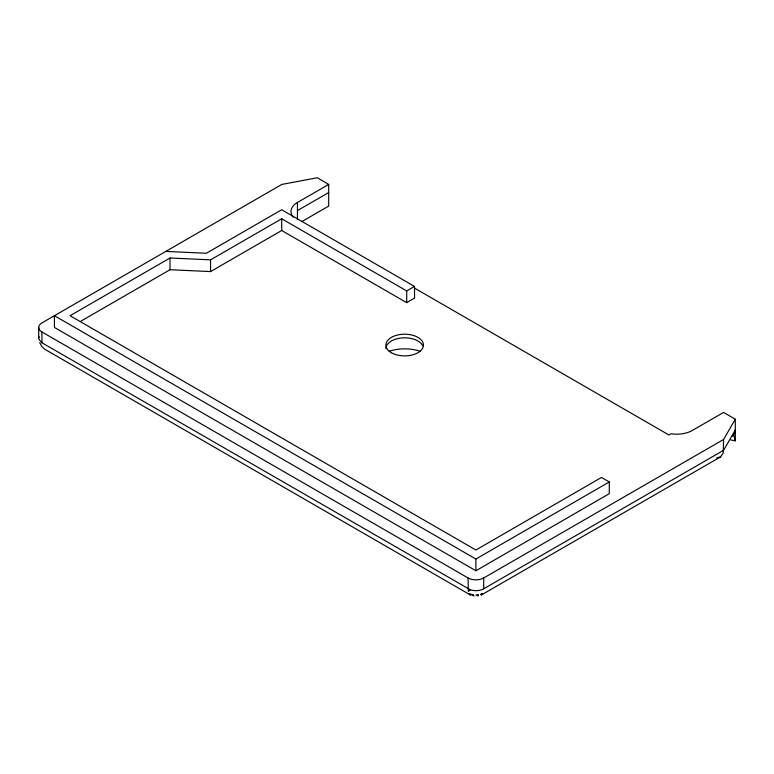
<?xml version="1.0" encoding="UTF-8"?>
<svg xmlns="http://www.w3.org/2000/svg" width="774" height="774" viewBox="0 0 774 774"><rect width="100%" height="100%" fill="white"/><g stroke="black" fill="none" stroke-linecap="round" stroke-linejoin="round"><path stroke-width="1.16" d="M475.884 559.031L54.432 315.715L54.432 327.441L475.884 570.757L475.884 559.031L609.283 481.96L601.475 477.452L475.884 550.014L70.057 315.715L170.009 258.003L210.557 259.851L281.707 218.771L406.708 290.927L414.516 286.419L414.516 298.145L406.708 302.653L281.707 230.497L210.557 271.577L170.009 269.729L80.467 321.423M732.601 436.391L734.913 432.734L735.3 430.005L723.584 450.304L483.702 588.801A11.049 6.376 0 0 1 470.36 589.817L41.931 342.776L39.348 339.892L38.7 338.257L39.077 336.613M301.608 221.712L328.689 206.078L328.689 184.435L317.292 177.759L281.823 184.435L41.931 322.922A11.049 6.376 0 0 0 41.931 331.949L468.077 577.975A11.049 6.376 0 0 0 483.702 577.975L723.584 439.477L735.3 419.179L723.584 412.416L692.333 430.46A22.098 12.761 0 0 1 670.99 433.759L668.9 434.969L414.632 288.17M481.399 594.945L482.647 593.523L480.625 594.316L481.399 594.945L720.546 456.873L723.226 452.983L723.584 439.477M470.36 589.817L468.338 591.423L468.077 577.975M470.369 594.945L471.163 594.306L473.456 594.809L473.911 595.99L469.121 593.523L470.369 594.945L44.553 349.103L41.728 346.413L39.716 342.64M293.259 217.136A22.098 12.761 0 0 1 297.448 202.469L328.689 184.435M297.448 210.586L328.689 192.552M475.884 570.757L609.283 493.686L609.283 481.96M720.546 456.873L716.734 457.956M165.8 251.415L206.348 253.262L281.707 209.754L414.516 286.419M730.801 439.971L735.3 440.832L735.3 419.179M733.791 435.133L735.3 440.832M483.702 577.975L483.702 588.801M406.708 290.927L406.708 302.653M297.448 202.469L297.448 219.613M281.707 218.771L281.707 230.497M210.557 259.851L210.557 271.577M170.009 258.003L170.009 269.729M41.931 331.949L41.931 342.776M38.7 327.441L38.7 338.257M385.887 348.668A18.779 10.846 0 0 1 402.209 337.919A18.779 10.846 0 0 1 422.807 345.862M389.196 351.241A30.931 17.86 0 0 1 420.127 351.241M478.322 594.809L477.877 595.99L475.894 594.974L478.322 594.809M391.383 352.721A18.779 10.846 0 0 0 422.807 347.865A18.779 10.846 0 0 0 399.8 334.581A18.779 10.846 0 0 0 391.383 352.721"/></g></svg>
